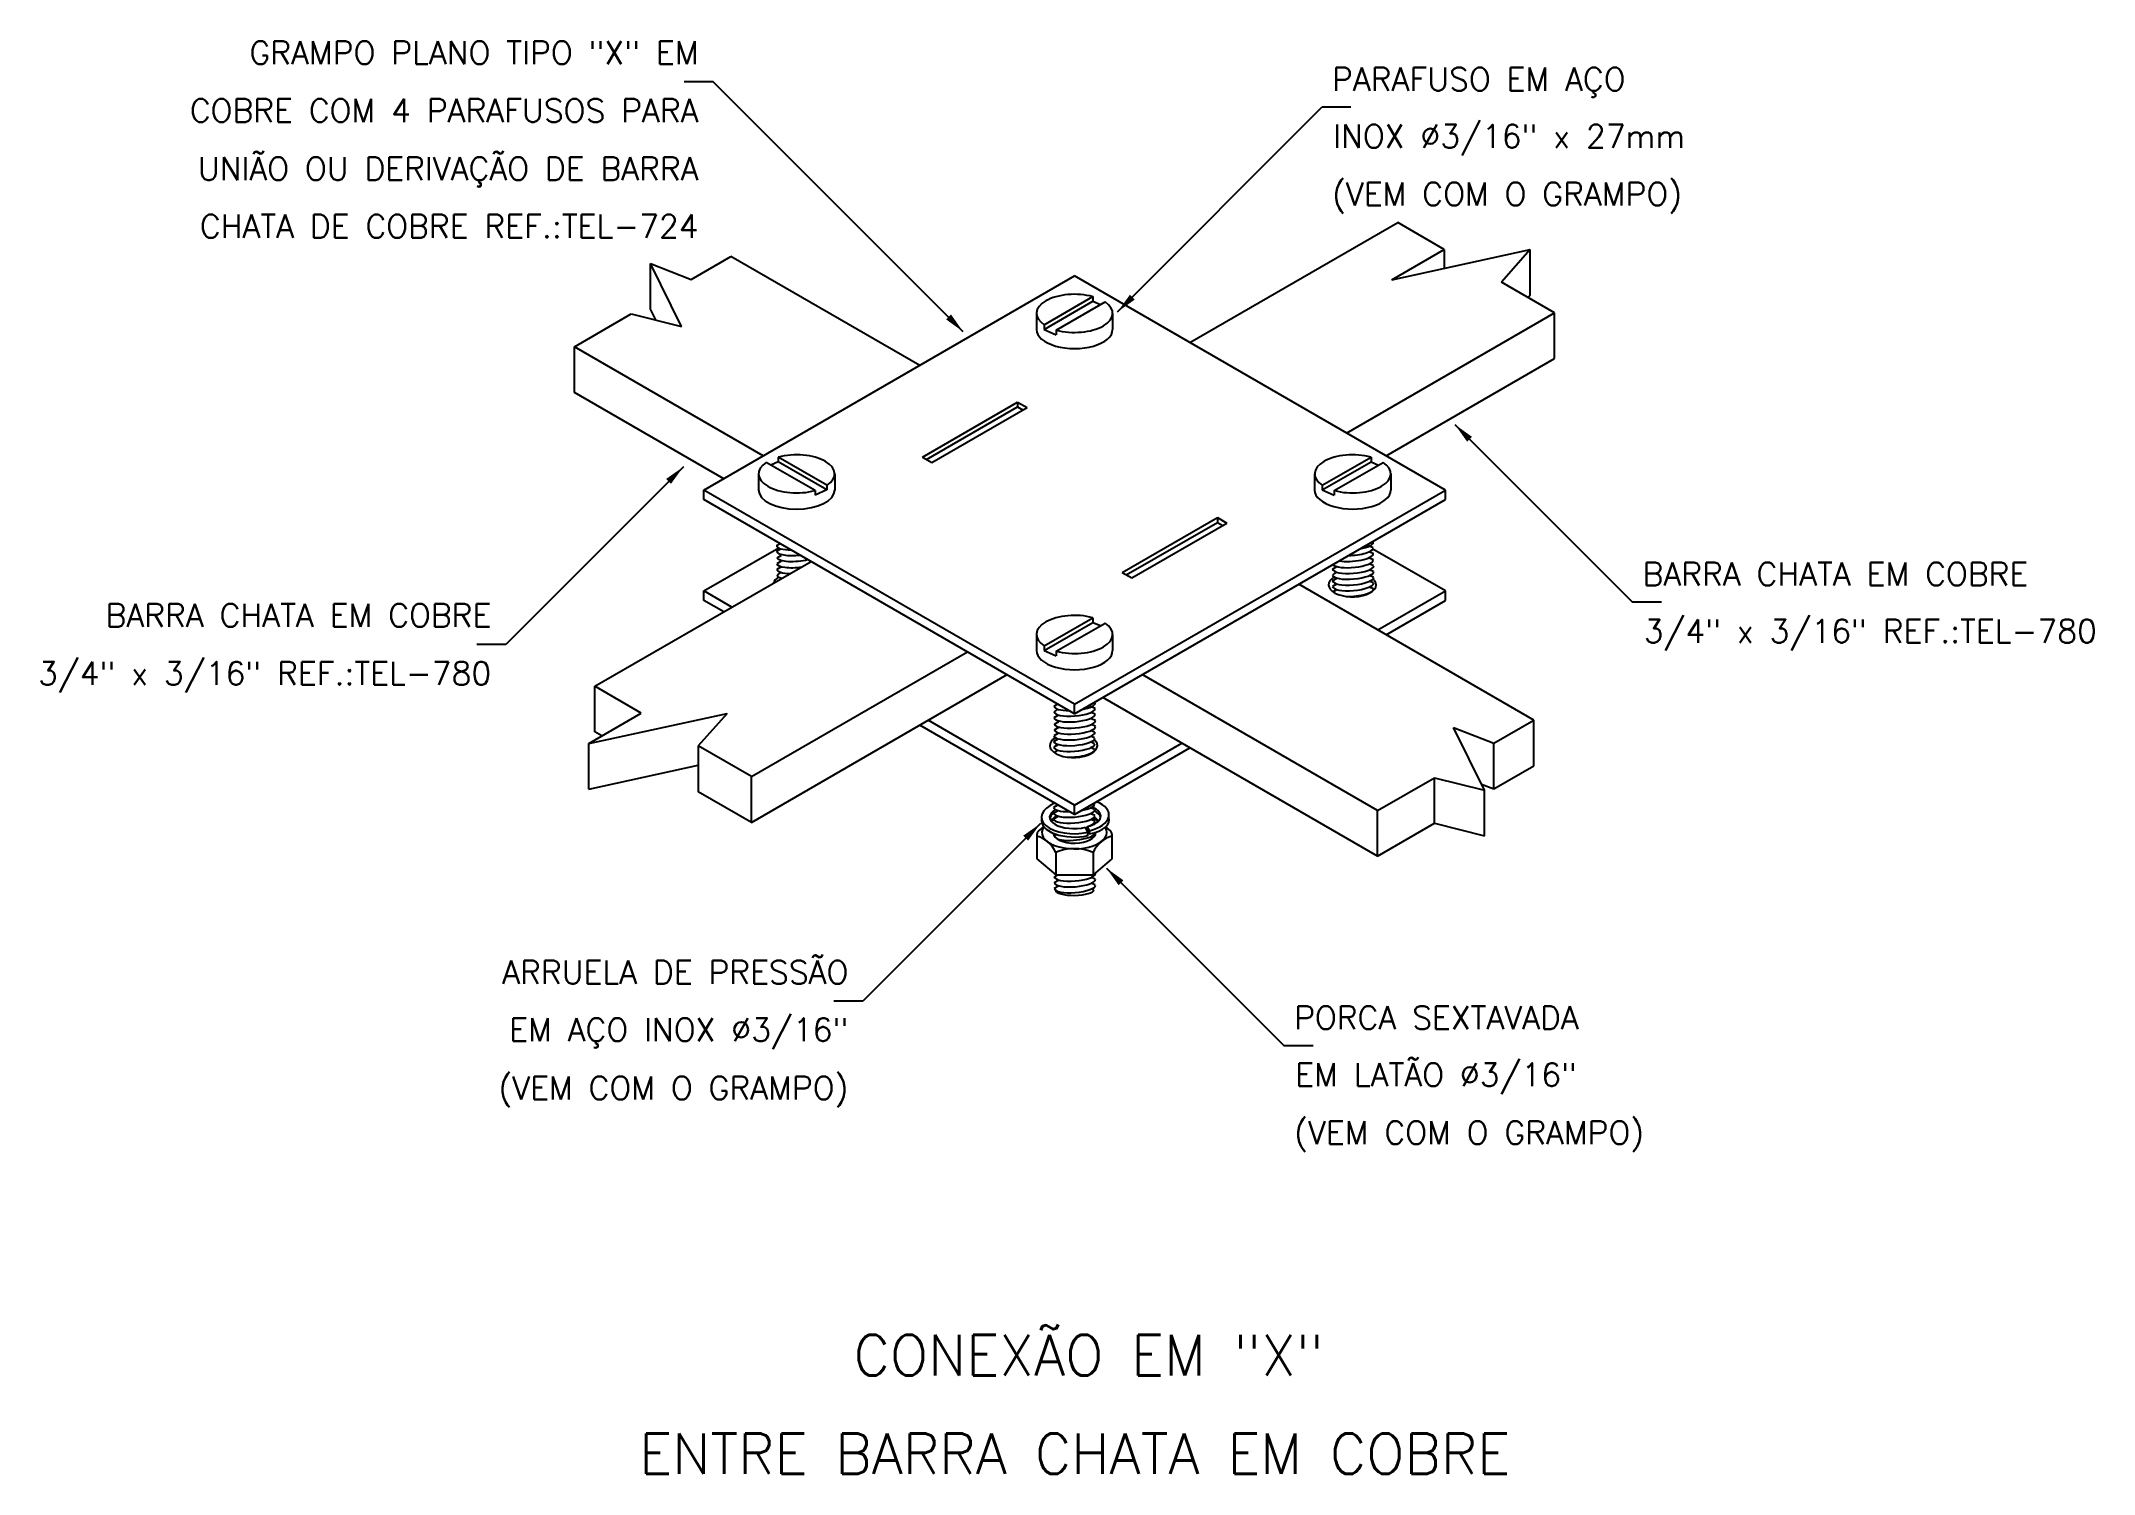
# Model space of a CAD drawing. Header units: millimetres. Extents: x -6289.4 to -6271.6, y -4728.1 to -4715.7.
import ezdxf
from ezdxf.enums import TextEntityAlignment as Align

# ---------------------------------------------------------------- set-up
doc = ezdxf.new("R2010")
doc.units = ezdxf.units.MM
doc.header["$LTSCALE"] = 10
doc.layers.add('Termotécnica', color=7, linetype='Continuous')
doc.styles.add('r140', font='romans.shx')
doc.styles.add('r80', font='romans.shx')

msp = doc.modelspace()

# ---------------------------------------------------------------- linework, layer by layer
at = {"layer": 'Termotécnica', "color": 2}
for p, q in [((-6283.58, -4716.045), (-6283.83, -4716.045)), ((-6281.418, -4718.206), (-6283.58, -4716.045)), ((-6280.084, -4718.034), (-6278.317, -4716.266)), ((-6278.067, -4716.266), (-6278.317, -4716.266)), ((-6280.717, -4718.145), (-6280.296, -4717.902)), ((-6280.717, -4718.145), (-6280.296, -4717.902)), ((-6280.717, -4718.186), (-6280.296, -4717.943)), ((-6280.717, -4718.186), (-6280.296, -4717.943)), ((-6280.614, -4718.191), (-6280.192, -4717.948)), ((-6280.614, -4718.191), (-6280.192, -4717.948)), ((-6280.296, -4717.902), (-6280.296, -4717.943)), ((-6280.296, -4717.902), (-6280.296, -4717.943)), ((-6280.296, -4717.943), (-6280.232, -4717.971)), ((-6280.296, -4717.943), (-6280.232, -4717.971)), ((-6280.784, -4718.047), (-6280.784, -4718.187)), ((-6280.784, -4718.047), (-6280.784, -4718.187)), ((-6280.126, -4718.047), (-6280.126, -4718.187)), ((-6280.126, -4718.047), (-6280.126, -4718.187)), ((-6280.717, -4718.145), (-6280.717, -4718.186)), ((-6280.717, -4718.145), (-6280.717, -4718.186)), ((-6280.717, -4718.186), (-6280.614, -4718.232)), ((-6280.717, -4718.186), (-6280.614, -4718.232)), ((-6280.614, -4718.191), (-6280.614, -4718.232)), ((-6280.614, -4718.191), (-6280.614, -4718.232)), ((-6277.168, -4719.007), (-6275.632, -4720.542)), ((-6283.837, -4719.373), (-6285.372, -4720.908)), ((-6282.699, -4719.579), (-6283.12, -4719.335)), ((-6282.699, -4719.579), (-6283.12, -4719.335)), ((-6283.017, -4719.33), (-6283.08, -4719.358)), ((-6283.017, -4719.33), (-6283.08, -4719.358)), ((-6283.017, -4719.29), (-6283.017, -4719.33)), ((-6282.596, -4719.533), (-6283.017, -4719.29)), ((-6283.017, -4719.29), (-6283.017, -4719.33)), ((-6282.596, -4719.533), (-6283.017, -4719.29)), ((-6282.596, -4719.573), (-6283.017, -4719.33)), ((-6282.596, -4719.573), (-6283.017, -4719.33)), ((-6278.314, -4719.533), (-6277.892, -4719.29)), ((-6278.314, -4719.533), (-6277.892, -4719.29)), ((-6278.314, -4719.573), (-6277.892, -4719.33)), ((-6278.314, -4719.573), (-6277.892, -4719.33)), ((-6278.21, -4719.579), (-6277.789, -4719.335)), ((-6278.21, -4719.579), (-6277.789, -4719.335)), ((-6277.892, -4719.29), (-6277.892, -4719.33)), ((-6277.892, -4719.29), (-6277.892, -4719.33)), ((-6277.892, -4719.33), (-6277.829, -4719.358)), ((-6277.892, -4719.33), (-6277.829, -4719.358)), ((-6283.187, -4719.434), (-6283.187, -4719.574)), ((-6283.187, -4719.434), (-6283.187, -4719.574)), ((-6282.596, -4719.533), (-6282.596, -4719.573)), ((-6282.596, -4719.533), (-6282.596, -4719.573)), ((-6282.529, -4719.434), (-6282.529, -4719.574)), ((-6282.529, -4719.434), (-6282.529, -4719.574)), ((-6278.38, -4719.434), (-6278.38, -4719.574)), ((-6278.38, -4719.434), (-6278.38, -4719.574)), ((-6278.314, -4719.533), (-6278.314, -4719.573)), ((-6278.314, -4719.533), (-6278.314, -4719.573)), ((-6277.722, -4719.434), (-6277.722, -4719.574)), ((-6277.722, -4719.434), (-6277.722, -4719.574)), ((-6282.596, -4719.573), (-6282.699, -4719.619)), ((-6282.596, -4719.573), (-6282.699, -4719.619)), ((-6282.699, -4719.579), (-6282.699, -4719.619)), ((-6282.699, -4719.579), (-6282.699, -4719.619)), ((-6278.314, -4719.573), (-6278.21, -4719.619)), ((-6278.314, -4719.573), (-6278.21, -4719.619)), ((-6278.21, -4719.579), (-6278.21, -4719.619)), ((-6278.21, -4719.579), (-6278.21, -4719.619)), ((-6283.031, -4720.054), (-6283.001, -4720.036)), ((-6283.031, -4720.103), (-6282.994, -4720.081)), ((-6277.874, -4720.074), (-6277.909, -4720.06)), ((-6277.873, -4720.025), (-6277.882, -4720.021)), ((-6283.027, -4720.159), (-6282.988, -4720.136)), ((-6283.027, -4720.209), (-6282.988, -4720.186)), ((-6283.027, -4720.258), (-6282.988, -4720.236)), ((-6278.226, -4720.258), (-6278.187, -4720.236)), ((-6277.872, -4720.125), (-6277.909, -4720.109)), ((-6277.872, -4720.178), (-6277.908, -4720.163)), ((-6277.872, -4720.228), (-6277.908, -4720.213)), ((-6277.872, -4720.278), (-6277.908, -4720.263)), ((-6283.024, -4720.306), (-6282.988, -4720.285)), ((-6283.024, -4720.306), (-6282.988, -4720.285)), ((-6278.226, -4720.358), (-6278.187, -4720.335)), ((-6278.223, -4720.306), (-6278.187, -4720.285)), ((-6278.223, -4720.406), (-6278.187, -4720.385)), ((-6278.223, -4720.455), (-6278.187, -4720.434)), ((-6277.872, -4720.327), (-6277.908, -4720.312)), ((-6277.872, -4720.377), (-6277.908, -4720.362)), ((-6277.872, -4720.427), (-6277.908, -4720.412)), ((-6275.382, -4720.542), (-6275.632, -4720.542)), ((-6280.717, -4720.92), (-6280.296, -4720.677)), ((-6280.717, -4720.92), (-6280.296, -4720.677)), ((-6280.717, -4720.961), (-6280.296, -4720.718)), ((-6280.717, -4720.961), (-6280.296, -4720.718)), ((-6280.614, -4720.966), (-6280.192, -4720.723)), ((-6280.614, -4720.966), (-6280.192, -4720.723)), ((-6280.296, -4720.677), (-6280.296, -4720.718)), ((-6280.296, -4720.677), (-6280.296, -4720.718)), ((-6280.296, -4720.718), (-6280.232, -4720.746)), ((-6280.296, -4720.718), (-6280.232, -4720.746)), ((-6285.372, -4720.908), (-6285.622, -4720.908)), ((-6280.784, -4720.822), (-6280.784, -4720.962)), ((-6280.784, -4720.822), (-6280.784, -4720.962)), ((-6280.717, -4720.92), (-6280.717, -4720.961)), ((-6280.717, -4720.92), (-6280.717, -4720.961)), ((-6280.717, -4720.961), (-6280.614, -4721.007)), ((-6280.717, -4720.961), (-6280.614, -4721.007)), ((-6280.614, -4720.966), (-6280.614, -4721.007)), ((-6280.614, -4720.966), (-6280.614, -4721.007)), ((-6280.126, -4720.822), (-6280.126, -4720.962)), ((-6280.126, -4720.822), (-6280.126, -4720.962)), ((-6280.633, -4721.441), (-6280.601, -4721.422)), ((-6280.633, -4721.491), (-6280.596, -4721.469)), ((-6280.277, -4721.462), (-6280.312, -4721.447)), ((-6280.276, -4721.512), (-6280.312, -4721.497)), ((-6280.276, -4721.413), (-6280.286, -4721.409)), ((-6280.633, -4721.54), (-6280.596, -4721.519)), ((-6280.633, -4721.695), (-6280.597, -4721.674)), ((-6280.629, -4721.596), (-6280.59, -4721.573)), ((-6280.629, -4721.646), (-6280.59, -4721.623)), ((-6280.282, -4721.666), (-6280.318, -4721.651)), ((-6280.275, -4721.566), (-6280.311, -4721.551)), ((-6280.275, -4721.615), (-6280.311, -4721.6)), ((-6280.635, -4721.746), (-6280.597, -4721.724)), ((-6280.633, -4721.794), (-6280.597, -4721.773)), ((-6280.633, -4721.844), (-6280.597, -4721.823)), ((-6280.282, -4721.716), (-6280.318, -4721.701)), ((-6280.282, -4721.766), (-6280.318, -4721.751)), ((-6280.282, -4721.815), (-6280.318, -4721.8)), ((-6280.636, -4722.315), (-6280.6, -4722.294)), ((-6280.636, -4722.365), (-6280.598, -4722.343)), ((-6280.636, -4722.415), (-6280.598, -4722.392)), ((-6280.282, -4722.335), (-6280.315, -4722.321)), ((-6280.279, -4722.387), (-6280.315, -4722.371)), ((-6280.282, -4722.285), (-6280.289, -4722.282)), ((-6280.75, -4722.456), (-6282.285, -4723.992)), ((-6280.781, -4722.548), (-6280.781, -4722.76)), ((-6280.722, -4722.482), (-6280.769, -4722.523)), ((-6280.628, -4722.4), (-6280.66, -4722.429)), ((-6280.632, -4722.562), (-6280.611, -4722.55)), ((-6280.34, -4722.532), (-6280.36, -4722.488)), ((-6280.343, -4722.511), (-6280.343, -4722.483)), ((-6280.327, -4722.518), (-6280.343, -4722.483)), ((-6280.327, -4722.547), (-6280.343, -4722.511)), ((-6280.34, -4722.561), (-6280.34, -4722.532)), ((-6280.327, -4722.547), (-6280.327, -4722.518)), ((-6280.279, -4722.436), (-6280.315, -4722.421)), ((-6280.285, -4722.4), (-6280.248, -4722.433)), ((-6280.278, -4722.537), (-6280.283, -4722.535)), ((-6280.187, -4722.486), (-6280.144, -4722.523)), ((-6280.133, -4722.548), (-6280.133, -4722.76)), ((-6280.618, -4722.705), (-6280.618, -4722.9)), ((-6280.295, -4722.705), (-6280.295, -4722.9)), ((-6280.781, -4722.76), (-6280.618, -4722.9)), ((-6280.631, -4722.917), (-6280.601, -4722.9)), ((-6280.618, -4722.9), (-6280.295, -4722.9)), ((-6280.276, -4722.936), (-6280.314, -4722.921)), ((-6280.133, -4722.76), (-6280.295, -4722.9)), ((-6280.276, -4722.887), (-6280.278, -4722.886)), ((-6280.18, -4722.841), (-6278.644, -4724.376)), ((-6280.631, -4722.967), (-6280.593, -4722.945)), ((-6280.631, -4723.016), (-6280.593, -4722.994)), ((-6280.277, -4722.986), (-6280.314, -4722.971)), ((-6280.288, -4723.028), (-6280.308, -4723.02)), ((-6282.285, -4723.992), (-6282.535, -4723.992)), ((-6278.394, -4724.376), (-6278.644, -4724.376))]:
    msp.add_line(p, q, dxfattribs=at)
at = {"layer": 'Termotécnica', "color": 2, "linetype": 'ByBlock'}
for p, q in [((-6279.458, -4718.3), (-6277.66, -4717.262)), ((-6277.259, -4717.494), (-6277.66, -4717.262)), ((-6283.771, -4717.754), (-6283.426, -4717.555)), ((-6281.793, -4718.497), (-6283.426, -4717.555)), ((-6277.713, -4717.756), (-6277.259, -4717.494)), ((-6277.713, -4717.756), (-6276.516, -4717.496)), ((-6277.259, -4717.494), (-6277.259, -4717.658)), ((-6276.516, -4717.496), (-6276.766, -4717.778)), ((-6276.516, -4717.891), (-6276.516, -4717.496)), ((-6284.122, -4717.617), (-6283.771, -4717.754)), ((-6283.853, -4718.16), (-6284.122, -4717.617)), ((-6284.122, -4718.012), (-6284.122, -4717.617)), ((-6283.659, -4719.574), (-6280.455, -4717.724)), ((-6277.25, -4719.574), (-6280.455, -4717.724)), ((-6277.259, -4717.658), (-6277.26, -4717.658)), ((-6276.307, -4718.043), (-6276.766, -4717.778)), ((-6276.516, -4717.891), (-6276.534, -4717.912)), ((-6284.779, -4718.336), (-6284.287, -4718.052)), ((-6284.287, -4718.052), (-6283.853, -4718.16)), ((-6284.076, -4718.104), (-6284.122, -4718.012)), ((-6278.105, -4719.081), (-6276.307, -4718.043)), ((-6276.307, -4718.438), (-6276.307, -4718.043)), ((-6284.779, -4718.73), (-6284.779, -4718.336)), ((-6283.146, -4719.278), (-6284.779, -4718.336)), ((-6277.763, -4719.278), (-6276.307, -4718.438)), ((-6283.488, -4719.476), (-6284.779, -4718.73)), ((-6281.77, -4719.29), (-6280.948, -4718.815)), ((-6280.948, -4718.815), (-6280.866, -4718.862)), ((-6280.948, -4718.815), (-6280.948, -4718.856)), ((-6281.735, -4719.31), (-6280.948, -4718.856)), ((-6281.688, -4719.337), (-6280.866, -4718.862)), ((-6281.688, -4719.337), (-6280.866, -4718.862)), ((-6280.948, -4718.856), (-6280.901, -4718.883)), ((-6281.77, -4719.29), (-6281.688, -4719.337)), ((-6281.77, -4719.29), (-6281.688, -4719.337)), ((-6280.455, -4721.424), (-6283.659, -4719.574)), ((-6283.659, -4719.657), (-6283.659, -4719.574)), ((-6280.455, -4721.507), (-6283.659, -4719.657)), ((-6280.455, -4721.424), (-6277.25, -4719.574)), ((-6280.455, -4721.507), (-6277.25, -4719.657)), ((-6277.25, -4719.657), (-6277.25, -4719.574)), ((-6280.043, -4720.286), (-6279.221, -4719.812)), ((-6280.008, -4720.307), (-6279.221, -4719.853)), ((-6279.961, -4720.334), (-6279.139, -4719.859)), ((-6279.961, -4720.334), (-6279.139, -4719.859)), ((-6279.221, -4719.812), (-6279.139, -4719.859)), ((-6279.221, -4719.812), (-6279.221, -4719.853)), ((-6279.221, -4719.853), (-6279.175, -4719.88)), ((-6283.659, -4720.446), (-6283.013, -4720.073)), ((-6277.25, -4720.446), (-6277.877, -4720.084)), ((-6284.602, -4721.27), (-6282.733, -4720.191)), ((-6280.043, -4720.286), (-6279.961, -4720.334)), ((-6280.043, -4720.286), (-6279.961, -4720.334)), ((-6276.484, -4721.563), (-6278.518, -4720.388)), ((-6283.659, -4720.528), (-6283.659, -4720.446)), ((-6283.417, -4720.586), (-6283.659, -4720.446)), ((-6283.488, -4720.627), (-6283.659, -4720.528)), ((-6277.834, -4720.783), (-6277.25, -4720.446)), ((-6277.763, -4720.824), (-6277.25, -4720.528)), ((-6277.25, -4720.528), (-6277.25, -4720.446)), ((-6283.249, -4722.051), (-6281.38, -4720.972)), ((-6284.201, -4721.502), (-6284.602, -4721.27)), ((-6284.602, -4721.665), (-6284.602, -4721.27)), ((-6283.249, -4722.446), (-6281.038, -4721.169)), ((-6277.837, -4722.344), (-6279.871, -4721.169)), ((-6284.655, -4721.764), (-6284.201, -4721.502)), ((-6284.655, -4721.764), (-6283.457, -4721.504)), ((-6283.457, -4721.504), (-6283.708, -4721.786)), ((-6280.455, -4721.507), (-6280.455, -4721.424)), ((-6277.837, -4722.738), (-6280.212, -4721.367)), ((-6284.542, -4721.699), (-6284.602, -4721.665)), ((-6284.201, -4721.666), (-6284.202, -4721.666)), ((-6280.455, -4722.378), (-6281.793, -4721.605)), ((-6280.455, -4722.296), (-6281.722, -4721.564)), ((-6276.911, -4722.167), (-6277.18, -4721.625)), ((-6277.18, -4721.625), (-6276.83, -4721.762)), ((-6276.83, -4721.762), (-6276.484, -4721.563)), ((-6276.484, -4721.957), (-6276.484, -4721.563)), ((-6284.655, -4722.159), (-6284.655, -4721.764)), ((-6283.249, -4722.051), (-6283.708, -4721.786)), ((-6283.708, -4721.786), (-6283.708, -4722.181)), ((-6280.455, -4722.296), (-6279.529, -4721.761)), ((-6280.455, -4722.378), (-6279.458, -4721.803)), ((-6276.83, -4722.157), (-6276.83, -4721.762)), ((-6284.655, -4722.159), (-6283.708, -4721.953)), ((-6276.83, -4722.157), (-6276.484, -4721.957)), ((-6283.249, -4722.446), (-6283.708, -4722.181)), ((-6283.249, -4722.446), (-6283.249, -4722.051)), ((-6277.837, -4722.344), (-6277.345, -4722.06)), ((-6277.345, -4722.06), (-6276.911, -4722.167)), ((-6277.345, -4722.454), (-6277.345, -4722.06)), ((-6276.937, -4722.115), (-6276.83, -4722.157)), ((-6276.911, -4722.562), (-6276.911, -4722.167)), ((-6280.455, -4722.378), (-6280.455, -4722.296)), ((-6277.837, -4722.738), (-6277.837, -4722.344)), ((-6277.837, -4722.738), (-6277.345, -4722.454)), ((-6277.345, -4722.454), (-6276.911, -4722.562))]:
    msp.add_line(p, q, dxfattribs=at)
at = {"layer": 'Termotécnica', "color": 2}
for centre, radius, start, end in [((-6280.604, -4722.43), 0.038, 82.4129, 129.358), ((-6280.748, -4722.548), 0.0324, 130.8835, 180), ((-6280.848, -4722.807), 0.251, 23.8935, 74.4182), ((-6280.066, -4722.806), 0.25, 105.499, 156.1892), ((-6280.165, -4722.548), 0.0324, 0, 49.1154), ((-6280.457, -4723.106), 0.432, 67.9752, 112.0031)]:
    msp.add_arc(centre, radius, start, end, dxfattribs=at)
for centre, major_axis, ratio, start_param, end_param in [((-6280.455, -4718.047), (-0.329, 0), 0.500279, 4.209434, 6.927858), ((-6280.455, -4718.047), (-0.329, 0), 0.500279, 4.209434, 6.927858), ((-6280.455, -4718.047), (-0.329, 0), 0.500279, 1.067604, 3.786429), ((-6280.455, -4718.047), (-0.329, 0), 0.500279, 1.067604, 3.786429), ((-6280.455, -4718.187), (-0.329, 0), 0.500279, 0, 3.141593), ((-6280.455, -4718.187), (-0.329, 0), 0.500279, 0, 3.141593), ((-6282.858, -4719.434), (0.329, 0), 0.500279, 2.496756, 5.215581), ((-6282.858, -4719.434), (0.329, 0), 0.500279, 2.496756, 5.215581), ((-6282.858, -4719.434), (0.329, 0), 0.500279, -0.644673, 2.073751), ((-6282.858, -4719.434), (0.329, 0), 0.500279, -0.644673, 2.073751), ((-6278.051, -4719.434), (-0.329, 0), 0.500279, 4.209434, 6.927858), ((-6278.051, -4719.434), (-0.329, 0), 0.500279, 4.209434, 6.927858), ((-6278.051, -4719.434), (-0.329, 0), 0.500279, 1.067604, 3.786429), ((-6278.051, -4719.434), (-0.329, 0), 0.500279, 1.067604, 3.786429), ((-6282.858, -4719.574), (0.329, 0), 0.500279, 3.141593, 6.283185), ((-6282.858, -4719.574), (0.329, 0), 0.500279, 3.141593, 6.283185), ((-6278.051, -4719.574), (-0.329, 0), 0.500279, 0, 3.141593), ((-6278.051, -4719.574), (-0.329, 0), 0.500279, 0, 3.141593), ((-6280.455, -4720.822), (-0.329, 0), 0.500279, 4.209434, 6.927858), ((-6280.455, -4720.822), (-0.329, 0), 0.500279, 4.209434, 6.927858), ((-6280.455, -4720.822), (-0.329, 0), 0.500279, 1.067604, 3.786429), ((-6280.455, -4720.822), (-0.329, 0), 0.500279, 1.067604, 3.786429), ((-6280.455, -4720.962), (-0.329, 0), 0.500279, 0, 3.141593), ((-6280.455, -4720.962), (-0.329, 0), 0.500279, 0, 3.141593), ((-6280.456, -4722.43), (-0.286, 0), 0.499695, 6.179029, 8.271564), ((-6280.453, -4722.427), (-0.298, 0), 0.440757, 2.002135, 3.32266)]:
    msp.add_ellipse(centre, major_axis=major_axis, ratio=ratio, start_param=start_param, end_param=end_param, dxfattribs=at)
at = {"layer": 'Termotécnica', "color": 1, "linetype": 'ByBlock'}
for centre, major_axis, ratio, start_param, end_param in [((-6282.852, -4720.04), (-0.178, -0.015), 0.279135, 6.230008, 7.547475), ((-6278.051, -4720.088), (-0.178, -0.015), 0.279135, 1.3429, 3.09882), ((-6278.051, -4720.04), (-0.178, -0.015), 0.279135, 1.917848, 3.09882), ((-6282.852, -4720.088), (-0.178, -0.015), 0.279135, 6.272111, 7.961499), ((-6282.852, -4720.193), (-0.178, -0.015), 0.279135, 0.046999, 1.76238), ((-6282.852, -4720.139), (-0.178, -0.015), 0.279135, 0.118462, 2.083561), ((-6282.849, -4720.244), (-0.178, -0.015), 0.279135, 6.252386, 7.454789), ((-6278.051, -4720.193), (-0.178, -0.015), 0.279135, 0.229236, 3.09882), ((-6278.051, -4720.139), (-0.178, -0.015), 0.279135, 0.838468, 3.09882), ((-6282.849, -4720.293), (-0.178, -0.015), 0.279135, 6.252386, 6.961718), ((-6278.047, -4720.293), (-0.178, -0.015), 0.279135, 0.012699, 3.153413), ((-6278.047, -4720.442), (-0.178, -0.015), 0.279135, 1.211779, 3.153413), ((-6280.454, -4721.428), (-0.178, -0.015), 0.278225, 6.263404, 7.573549), ((-6280.454, -4721.428), (-0.178, -0.015), 0.279135, 1.917848, 3.09882), ((-6280.457, -4721.682), (-0.178, -0.015), 0.279135, 0.012699, 3.153413), ((-6280.457, -4721.831), (-0.178, -0.015), 0.279135, 1.211779, 3.153413), ((-6280.459, -4722.302), (-0.177, -0.015), 0.27722, 6.269819, 7.598887), ((-6280.459, -4722.302), (-0.177, -0.015), 0.27722, 1.917437, 3.089618), ((-6280.456, -4722.55), (-0.178, -0.015), 0.278315, 0.533816, 3.099111), ((-6280.457, -4722.451), (-0.178, -0.015), 0.28911, 2.2575, 3.126986)]:
    msp.add_ellipse(centre, major_axis=major_axis, ratio=ratio, start_param=start_param, end_param=end_param, dxfattribs=at)
at = {"layer": 'Termotécnica', "color": 1}
for centre, major_axis in [((-6278.047, -4720.243), (-0.178, -0.015)), ((-6278.047, -4720.343), (-0.178, -0.015)), ((-6278.047, -4720.392), (-0.178, -0.015)), ((-6280.455, -4721.476), (-0.178, -0.015)), ((-6280.454, -4721.526), (-0.178, -0.015)), ((-6280.452, -4721.58), (-0.178, -0.015)), ((-6280.451, -4721.631), (-0.178, -0.015)), ((-6280.457, -4721.731), (-0.178, -0.015)), ((-6280.457, -4721.781), (-0.178, -0.015)), ((-6280.458, -4722.35), (-0.178, -0.015)), ((-6280.457, -4722.401), (-0.178, -0.015)), ((-6280.453, -4722.902), (-0.178, -0.015)), ((-6280.452, -4723.002), (-0.178, -0.015)), ((-6280.451, -4722.952), (-0.178, -0.015)), ((-6280.454, -4723.03), (-0.166, -0.003))]:
    msp.add_ellipse(centre, major_axis=major_axis, ratio=0.281547, start_param=0, end_param=3.124318, dxfattribs=at)
at = {"layer": 'Termotécnica', "color": 2, "linetype": 'ByBlock'}
for centre, major_axis, ratio, start_param, end_param in [((-6282.855, -4720.393), (-0.206, 0), 0.503146, 5.573173, 6.149134), ((-6278.054, -4720.393), (-0.206, 0), 0.503146, 5.573173, 9.958613), ((-6280.464, -4721.782), (-0.206, 0), 0.503146, 5.573173, 9.958613), ((-6280.45, -4722.396), (-0.292, -0.006), 0.507891, 5.355469, 8.229642), ((-6280.45, -4722.397), (-0.221, -0.006), 0.460858, 5.576559, 8.25852), ((-6280.449, -4722.408), (-0.218, -0.003), 0.388424, 5.746509, 6.331656), ((-6280.45, -4722.396), (-0.221, -0.006), 0.460858, 2.063751, 3.986093), ((-6280.45, -4722.386), (-0.292, -0.006), 0.507891, 2.000232, 4.018986), ((-6280.449, -4722.408), (-0.218, -0.003), 0.392352, 3.167441, 3.851365), ((-6280.457, -4722.534), (-0.281, 0), 0.501411, 5.926292, 9.746194), ((-6280.456, -4722.535), (-0.281, 0), 0.501411, 5.38425, 5.497755), ((-6280.457, -4722.534), (-0.184, 0), 0.501925, 0.048717, 3.172391), ((-6280.457, -4722.533), (-0.281, 0), 0.501411, 3.896982, 4.127509)]:
    msp.add_ellipse(centre, major_axis=major_axis, ratio=ratio, start_param=start_param, end_param=end_param, dxfattribs=at)
at = {"layer": 'Termotécnica', "color": 2}
for points in [[(-6279.935, -4717.928), (-6279.977, -4717.886), (-6280.084, -4718.034)], [(-6281.523, -4718.057), (-6281.566, -4718.099), (-6281.418, -4718.206)], [(-6277.062, -4719.156), (-6277.02, -4719.114), (-6277.168, -4719.007)], [(-6283.986, -4719.478), (-6283.944, -4719.52), (-6283.837, -4719.373)], [(-6280.899, -4722.561), (-6280.857, -4722.604), (-6280.75, -4722.456)], [(-6280.074, -4722.99), (-6280.032, -4722.948), (-6280.18, -4722.841)]]:
    msp.add_solid(points, dxfattribs=at)

# ---------------------------------------------------------------- texts
at = {"layer": 'Termotécnica', "color": 2, "style": 'r80'}
for s, p in [('GRAMPO PLANO TIPO "X" EM', (-6283.705, -4715.894)), ('COBRE COM 4 PARAFUSOS PARA', (-6283.706, -4716.394)), ('UNIÃO OU DERIVAÇÃO DE BARRA', (-6283.705, -4716.896)), ('CHATA DE COBRE REF.:TEL-724', (-6283.705, -4717.394)), ('BARRA CHATA EM COBRE', (-6285.497, -4720.756)), ('3/4" x 3/16" REF.:TEL-780', (-6285.498, -4721.258)), ('ARRUELA DE PRESSÃO', (-6282.411, -4723.841)), ('EM AÇO INOX %%C3/16"', (-6282.411, -4724.338)), ('(VEM COM O GRAMPO)', (-6282.41, -4724.841))]:
    msp.add_text(s, height=0.2, dxfattribs=at).set_placement(p, align=Align.RIGHT)
for s, p in [('PARAFUSO EM AÇO ', (-6278.229, -4716.123)), ('INOX %%C3/16" x 27mm ', (-6278.22, -4716.616)), ('(VEM COM O GRAMPO)', (-6278.229, -4717.116)), ('BARRA CHATA EM COBRE', (-6275.545, -4720.4)), ('3/4" x 3/16" REF.:TEL-780', (-6275.535, -4720.893)), ('PORCA SEXTAVADA', (-6278.557, -4724.234)), ('EM LATÃO %%c3/16"', (-6278.547, -4724.727)), ('(VEM COM O GRAMPO)', (-6278.557, -4725.227))]:
    msp.add_text(s, height=0.2, dxfattribs=at).set_placement(p)
at = {"layer": 'Termotécnica', "color": 5, "style": 'r140'}
for s, p in [(' CONEXÃO EM "X"', (-6280.454, -4727.331)), ('ENTRE BARRA CHATA EM COBRE', (-6280.454, -4728.182))]:
    msp.add_text(s, height=0.35, dxfattribs=at).set_placement(p, align=Align.BOTTOM_CENTER)

doc.saveas('drawing.dxf')
